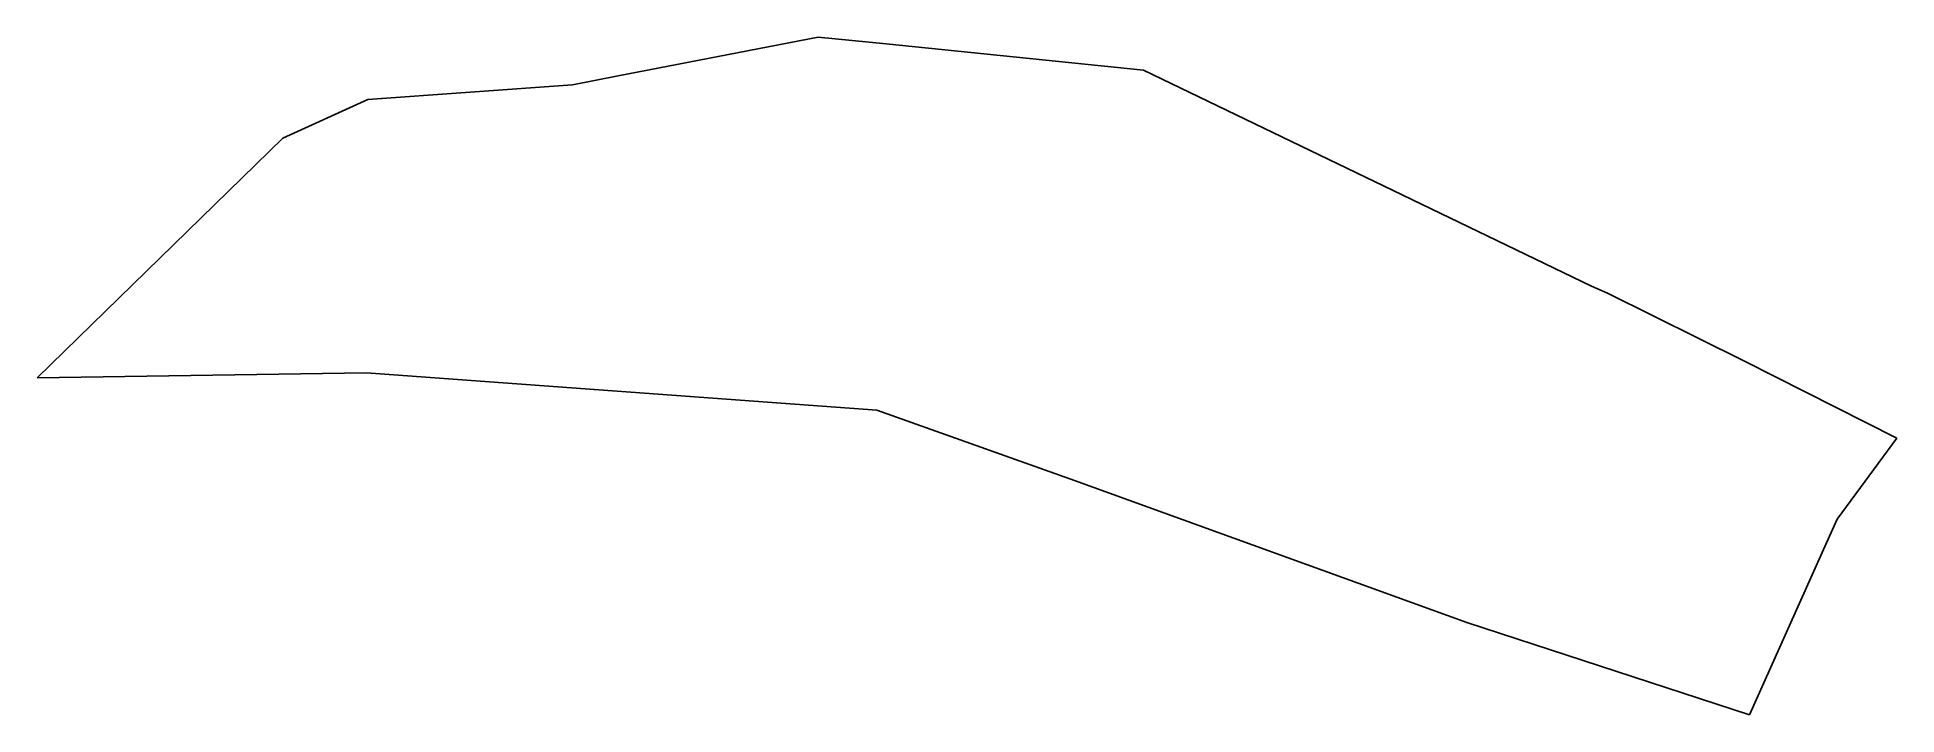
# Model space of a CAD drawing. Extents: x -80.95 to -77.11, y 46.19 to 47.59.
import ezdxf

# ---------------------------------------------------------------- set-up
doc = ezdxf.new("R2010")
doc.units = 0
doc.header["$MEASUREMENT"] = 0
doc.layers.add('GEO_', color=7, linetype='Continuous')

msp = doc.modelspace()

# ---------------------------------------------------------------- linework, layer by layer
at = {"layer": 'GEO_', "color": 7}
for p, q in [((-79.75, 47.5134), (-79.3375, 47.593)), ((-79.75, 47.5134), (-79.3375, 47.593)), ((-79.75, 47.5134), (-79.3375, 47.593)), ((-79.3375, 47.593), (-79.75, 47.5134)), ((-79.75, 47.5134), (-79.3375, 47.593)), ((-79.75, 47.5134), (-79.3375, 47.593)), ((-79.75, 47.5134), (-79.3375, 47.593)), ((-79.3375, 47.593), (-79.75, 47.5134)), ((-79.3375, 47.593), (-79.1975, 47.579)), ((-79.3375, 47.593), (-79.1975, 47.579)), ((-79.3375, 47.593), (-79.3375, 47.593)), ((-79.3375, 47.593), (-79.1975, 47.579)), ((-79.1975, 47.579), (-79.3375, 47.593)), ((-79.1975, 47.579), (-79.3375, 47.593)), ((-79.1975, 47.579), (-79.3375, 47.593)), ((-79.1975, 47.579), (-79.3375, 47.593)), ((-79.3375, 47.593), (-79.3375, 47.593)), ((-79.3375, 47.593), (-79.1975, 47.579)), ((-79.3375, 47.593), (-79.1975, 47.579)), ((-79.3375, 47.593), (-79.1975, 47.579)), ((-79.3375, 47.593), (-79.3375, 47.593)), ((-79.3375, 47.593), (-79.1975, 47.579)), ((-79.1975, 47.579), (-79.3375, 47.593)), ((-79.1975, 47.579), (-79.3375, 47.593)), ((-79.1975, 47.579), (-79.3375, 47.593)), ((-79.1975, 47.579), (-79.3375, 47.593)), ((-79.3375, 47.593), (-79.3375, 47.593)), ((-79.3375, 47.593), (-79.1975, 47.579)), ((-79.1975, 47.579), (-78.6667, 47.5248)), ((-79.1975, 47.579), (-78.6667, 47.5248)), ((-79.1975, 47.579), (-79.1975, 47.579)), ((-79.1975, 47.579), (-78.6667, 47.5248)), ((-78.6667, 47.5248), (-79.1975, 47.579)), ((-78.6667, 47.5248), (-79.1975, 47.579)), ((-78.6667, 47.5248), (-79.1975, 47.579)), ((-78.6667, 47.5248), (-79.1975, 47.579)), ((-79.1975, 47.579), (-79.1975, 47.579)), ((-79.1975, 47.579), (-78.6667, 47.5248)), ((-79.1975, 47.579), (-78.6667, 47.5248)), ((-79.1975, 47.579), (-78.6667, 47.5248)), ((-79.1975, 47.579), (-79.1975, 47.579)), ((-79.1975, 47.579), (-78.6667, 47.5248)), ((-78.6667, 47.5248), (-79.1975, 47.579)), ((-78.6667, 47.5248), (-79.1975, 47.579)), ((-78.6667, 47.5248), (-79.1975, 47.579)), ((-78.6667, 47.5248), (-79.1975, 47.579)), ((-79.1975, 47.579), (-79.1975, 47.579)), ((-79.1975, 47.579), (-78.6667, 47.5248)), ((-78.6667, 47.5248), (-78.1517, 47.2762)), ((-78.6667, 47.5248), (-78.1517, 47.2762)), ((-78.6667, 47.5248), (-78.6667, 47.5248)), ((-78.6667, 47.5248), (-78.1517, 47.2762)), ((-78.1517, 47.2762), (-78.6667, 47.5248)), ((-78.1517, 47.2762), (-78.6667, 47.5248)), ((-78.1517, 47.2762), (-78.6667, 47.5248)), ((-78.1517, 47.2762), (-78.6667, 47.5248)), ((-78.6667, 47.5248), (-78.6667, 47.5248)), ((-78.6667, 47.5248), (-78.1517, 47.2762)), ((-78.6667, 47.5248), (-78.1517, 47.2762)), ((-78.6667, 47.5248), (-78.1517, 47.2762)), ((-78.6667, 47.5248), (-78.6667, 47.5248)), ((-78.6667, 47.5248), (-78.1517, 47.2762)), ((-78.1517, 47.2762), (-78.6667, 47.5248)), ((-78.1517, 47.2762), (-78.6667, 47.5248)), ((-78.1517, 47.2762), (-78.6667, 47.5248)), ((-78.1517, 47.2762), (-78.6667, 47.5248)), ((-78.6667, 47.5248), (-78.6667, 47.5248)), ((-78.6667, 47.5248), (-78.1517, 47.2762)), ((-80.2667, 47.4642), (-79.8444, 47.4945)), ((-80.2667, 47.4642), (-79.8444, 47.4945)), ((-80.2667, 47.4642), (-79.8444, 47.4945)), ((-79.8444, 47.4945), (-80.2667, 47.4642)), ((-80.2667, 47.4642), (-79.8444, 47.4945)), ((-80.2667, 47.4642), (-79.8444, 47.4945)), ((-80.2667, 47.4642), (-79.8444, 47.4945)), ((-79.8444, 47.4945), (-80.2667, 47.4642)), ((-79.8444, 47.4945), (-79.75, 47.5134)), ((-79.8444, 47.4945), (-79.75, 47.5134)), ((-79.8444, 47.4945), (-79.75, 47.5134)), ((-79.75, 47.5134), (-79.8444, 47.4945)), ((-79.8444, 47.4945), (-79.75, 47.5134)), ((-79.8444, 47.4945), (-79.75, 47.5134)), ((-79.8444, 47.4945), (-79.75, 47.5134)), ((-79.75, 47.5134), (-79.8444, 47.4945)), ((-79.8444, 47.4945), (-79.8444, 47.4945)), ((-79.8444, 47.4945), (-79.8444, 47.4945)), ((-79.75, 47.5134), (-79.75, 47.5134)), ((-79.75, 47.5134), (-79.75, 47.5134)), ((-80.2667, 47.4642), (-80.4417, 47.3847)), ((-80.2667, 47.4642), (-80.4417, 47.3847)), ((-80.2667, 47.4642), (-80.4417, 47.3847)), ((-80.4417, 47.3847), (-80.2667, 47.4642)), ((-80.2667, 47.4642), (-80.4417, 47.3847)), ((-80.2667, 47.4642), (-80.4417, 47.3847)), ((-80.2667, 47.4642), (-80.4417, 47.3847)), ((-80.4417, 47.3847), (-80.2667, 47.4642)), ((-80.4417, 47.3847), (-80.2667, 47.4642)), ((-80.2667, 47.4642), (-80.4417, 47.3847)), ((-80.4417, 47.3847), (-80.2667, 47.4642)), ((-80.2667, 47.4642), (-80.4417, 47.3847)), ((-80.2667, 47.4642), (-80.2667, 47.4642)), ((-80.2667, 47.4642), (-80.2667, 47.4642)), ((-80.2667, 47.4642), (-80.2667, 47.4642)), ((-80.2667, 47.4642), (-80.2667, 47.4642)), ((-80.4417, 47.3847), (-80.9486, 46.8898)), ((-80.4417, 47.3847), (-80.9486, 46.8898)), ((-80.4417, 47.3847), (-80.9486, 46.8898)), ((-80.9486, 46.8898), (-80.4417, 47.3847)), ((-80.4417, 47.3847), (-80.9486, 46.8898)), ((-80.4417, 47.3847), (-80.9486, 46.8898)), ((-80.4417, 47.3847), (-80.9486, 46.8898)), ((-80.9486, 46.8898), (-80.4417, 47.3847)), ((-80.9486, 46.8898), (-80.4417, 47.3847)), ((-80.9486, 46.8898), (-80.4417, 47.3847)), ((-80.9486, 46.8898), (-80.4417, 47.3847)), ((-80.4417, 47.3847), (-80.9486, 46.8898)), ((-80.9486, 46.8898), (-80.4417, 47.3847)), ((-80.9486, 46.8898), (-80.4417, 47.3847)), ((-80.9486, 46.8898), (-80.4417, 47.3847)), ((-80.4417, 47.3847), (-80.9486, 46.8898)), ((-80.4417, 47.3847), (-80.4417, 47.3847)), ((-80.4417, 47.3847), (-80.4417, 47.3847)), ((-80.4417, 47.3847), (-80.4417, 47.3847)), ((-80.4417, 47.3847), (-80.4417, 47.3847)), ((-78.1517, 47.2762), (-77.7431, 47.0792)), ((-78.1517, 47.2762), (-77.7431, 47.0792)), ((-78.1517, 47.2762), (-78.1517, 47.2762)), ((-78.1517, 47.2762), (-77.7431, 47.0792)), ((-77.7431, 47.0792), (-78.1517, 47.2762)), ((-77.7431, 47.0792), (-78.1517, 47.2762)), ((-77.7431, 47.0792), (-78.1517, 47.2762)), ((-77.7431, 47.0792), (-78.1517, 47.2762)), ((-78.1517, 47.2762), (-78.1517, 47.2762)), ((-78.1517, 47.2762), (-77.7431, 47.0792)), ((-78.1517, 47.2762), (-77.7431, 47.0792)), ((-78.1517, 47.2762), (-77.7431, 47.0792)), ((-78.1517, 47.2762), (-78.1517, 47.2762)), ((-78.1517, 47.2762), (-77.7431, 47.0792)), ((-77.7431, 47.0792), (-78.1517, 47.2762)), ((-77.7431, 47.0792), (-78.1517, 47.2762)), ((-77.7431, 47.0792), (-78.1517, 47.2762)), ((-77.7431, 47.0792), (-78.1517, 47.2762)), ((-78.1517, 47.2762), (-78.1517, 47.2762)), ((-78.1517, 47.2762), (-77.7431, 47.0792)), ((-77.7431, 47.0792), (-77.7097, 47.0641)), ((-77.7431, 47.0792), (-77.7097, 47.0641)), ((-77.7431, 47.0792), (-77.7431, 47.0792)), ((-77.7431, 47.0792), (-77.7097, 47.0641)), ((-77.7097, 47.0641), (-77.7431, 47.0792)), ((-77.7097, 47.0641), (-77.7431, 47.0792)), ((-77.7097, 47.0641), (-77.7431, 47.0792)), ((-77.7097, 47.0641), (-77.7431, 47.0792)), ((-77.7431, 47.0792), (-77.7431, 47.0792)), ((-77.7431, 47.0792), (-77.7097, 47.0641)), ((-77.7431, 47.0792), (-77.7097, 47.0641)), ((-77.7431, 47.0792), (-77.7097, 47.0641)), ((-77.7431, 47.0792), (-77.7431, 47.0792)), ((-77.7431, 47.0792), (-77.7097, 47.0641)), ((-77.7097, 47.0641), (-77.7431, 47.0792)), ((-77.7097, 47.0641), (-77.7431, 47.0792)), ((-77.7097, 47.0641), (-77.7431, 47.0792)), ((-77.7097, 47.0641), (-77.7431, 47.0792)), ((-77.7431, 47.0792), (-77.7431, 47.0792)), ((-77.7431, 47.0792), (-77.7097, 47.0641)), ((-77.7097, 47.0641), (-77.4275, 46.924)), ((-77.7097, 47.0641), (-77.4275, 46.924)), ((-77.7097, 47.0641), (-77.7097, 47.0641)), ((-77.7097, 47.0641), (-77.4275, 46.924)), ((-77.4275, 46.924), (-77.7097, 47.0641)), ((-77.4275, 46.924), (-77.7097, 47.0641)), ((-77.4275, 46.924), (-77.7097, 47.0641)), ((-77.4275, 46.924), (-77.7097, 47.0641)), ((-77.7097, 47.0641), (-77.7097, 47.0641)), ((-77.7097, 47.0641), (-77.4275, 46.924)), ((-77.7097, 47.0641), (-77.4275, 46.924)), ((-77.7097, 47.0641), (-77.4275, 46.924)), ((-77.7097, 47.0641), (-77.7097, 47.0641)), ((-77.7097, 47.0641), (-77.4275, 46.924)), ((-77.4275, 46.924), (-77.7097, 47.0641)), ((-77.4275, 46.924), (-77.7097, 47.0641)), ((-77.4275, 46.924), (-77.7097, 47.0641)), ((-77.4275, 46.924), (-77.7097, 47.0641)), ((-77.7097, 47.0641), (-77.7097, 47.0641)), ((-77.7097, 47.0641), (-77.4275, 46.924)), ((-77.4275, 46.924), (-77.1131, 46.765)), ((-77.4275, 46.924), (-77.1131, 46.765)), ((-77.4275, 46.924), (-77.4275, 46.924)), ((-77.4275, 46.924), (-77.1131, 46.765)), ((-77.1131, 46.765), (-77.4275, 46.924)), ((-77.1131, 46.765), (-77.4275, 46.924)), ((-77.1131, 46.765), (-77.4275, 46.924)), ((-77.1131, 46.765), (-77.4275, 46.924)), ((-77.4275, 46.924), (-77.4275, 46.924)), ((-77.4275, 46.924), (-77.1131, 46.765)), ((-77.4275, 46.924), (-77.1131, 46.765)), ((-77.4275, 46.924), (-77.1131, 46.765)), ((-77.4275, 46.924), (-77.4275, 46.924)), ((-77.4275, 46.924), (-77.1131, 46.765)), ((-77.1131, 46.765), (-77.4275, 46.924)), ((-77.1131, 46.765), (-77.4275, 46.924)), ((-77.1131, 46.765), (-77.4275, 46.924)), ((-77.1131, 46.765), (-77.4275, 46.924)), ((-77.4275, 46.924), (-77.4275, 46.924)), ((-77.4275, 46.924), (-77.1131, 46.765)), ((-80.2697, 46.9003), (-80.9486, 46.8898)), ((-80.2697, 46.9003), (-80.9486, 46.8898)), ((-80.2697, 46.9003), (-80.9486, 46.8898)), ((-80.9486, 46.8898), (-80.2697, 46.9003)), ((-80.2697, 46.9003), (-80.9486, 46.8898)), ((-80.2697, 46.9003), (-80.9486, 46.8898)), ((-80.2697, 46.9003), (-80.9486, 46.8898)), ((-80.9486, 46.8898), (-80.2697, 46.9003)), ((-80.9486, 46.8898), (-80.2697, 46.9003)), ((-80.9486, 46.8898), (-80.2697, 46.9003)), ((-80.9486, 46.8898), (-80.2697, 46.9003)), ((-80.2697, 46.9003), (-80.9486, 46.8898)), ((-80.9486, 46.8898), (-80.2697, 46.9003)), ((-80.9486, 46.8898), (-80.2697, 46.9003)), ((-80.9486, 46.8898), (-80.2697, 46.9003)), ((-80.2697, 46.9003), (-80.9486, 46.8898)), ((-80.9486, 46.8898), (-80.9486, 46.8898)), ((-80.9486, 46.8898), (-80.9486, 46.8898)), ((-80.9486, 46.8898), (-80.9486, 46.8898)), ((-80.9486, 46.8898), (-80.9486, 46.8898)), ((-80.9486, 46.8898), (-80.9486, 46.8898)), ((-80.9486, 46.8898), (-80.9486, 46.8898)), ((-79.2167, 46.8229), (-80.2697, 46.9003)), ((-79.2167, 46.8229), (-80.2697, 46.9003)), ((-79.2167, 46.8229), (-80.2697, 46.9003)), ((-80.2697, 46.9003), (-80.2697, 46.9003)), ((-80.2697, 46.9003), (-79.2167, 46.8229)), ((-79.2167, 46.8229), (-80.2697, 46.9003)), ((-79.2167, 46.8229), (-80.2697, 46.9003)), ((-79.2167, 46.8229), (-80.2697, 46.9003)), ((-80.2697, 46.9003), (-80.2697, 46.9003)), ((-80.2697, 46.9003), (-79.2167, 46.8229)), ((-80.2697, 46.9003), (-79.2167, 46.8229)), ((-80.2697, 46.9003), (-79.2167, 46.8229)), ((-80.2697, 46.9003), (-80.2697, 46.9003)), ((-80.2697, 46.9003), (-79.2167, 46.8229)), ((-79.2167, 46.8229), (-80.2697, 46.9003)), ((-80.2697, 46.9003), (-79.2167, 46.8229)), ((-80.2697, 46.9003), (-79.2167, 46.8229)), ((-80.2697, 46.9003), (-80.2697, 46.9003)), ((-80.2697, 46.9003), (-79.2167, 46.8229)), ((-79.2167, 46.8229), (-80.2697, 46.9003)), ((-78.8094, 46.6779), (-79.2167, 46.8229)), ((-78.8094, 46.6779), (-79.2167, 46.8229)), ((-78.8094, 46.6779), (-79.2167, 46.8229)), ((-79.2167, 46.8229), (-79.2167, 46.8229)), ((-79.2167, 46.8229), (-78.8094, 46.6779)), ((-78.8094, 46.6779), (-79.2167, 46.8229)), ((-78.8094, 46.6779), (-79.2167, 46.8229)), ((-78.8094, 46.6779), (-79.2167, 46.8229)), ((-79.2167, 46.8229), (-79.2167, 46.8229)), ((-79.2167, 46.8229), (-78.8094, 46.6779)), ((-79.2167, 46.8229), (-78.8094, 46.6779)), ((-79.2167, 46.8229), (-78.8094, 46.6779)), ((-79.2167, 46.8229), (-79.2167, 46.8229)), ((-79.2167, 46.8229), (-78.8094, 46.6779)), ((-78.8094, 46.6779), (-79.2167, 46.8229)), ((-79.2167, 46.8229), (-78.8094, 46.6779)), ((-79.2167, 46.8229), (-78.8094, 46.6779)), ((-79.2167, 46.8229), (-79.2167, 46.8229)), ((-79.2167, 46.8229), (-78.8094, 46.6779)), ((-78.8094, 46.6779), (-79.2167, 46.8229)), ((-77.1131, 46.765), (-77.2361, 46.5977)), ((-77.1131, 46.765), (-77.2361, 46.5977)), ((-77.1131, 46.765), (-77.2361, 46.5977)), ((-77.2361, 46.5977), (-77.1131, 46.765)), ((-77.1131, 46.765), (-77.2361, 46.5977)), ((-77.1131, 46.765), (-77.2361, 46.5977)), ((-77.1131, 46.765), (-77.2361, 46.5977)), ((-77.2361, 46.5977), (-77.1131, 46.765)), ((-77.1131, 46.765), (-77.1131, 46.765)), ((-77.1131, 46.765), (-77.1131, 46.765)), ((-77.1131, 46.765), (-77.1131, 46.765)), ((-77.1131, 46.765), (-77.1131, 46.765)), ((-78, 46.3843), (-78.8094, 46.6779)), ((-78, 46.3843), (-78.8094, 46.6779)), ((-78, 46.3843), (-78.8094, 46.6779)), ((-78.8094, 46.6779), (-78.8094, 46.6779)), ((-78.8094, 46.6779), (-78, 46.3843)), ((-78, 46.3843), (-78.8094, 46.6779)), ((-78, 46.3843), (-78.8094, 46.6779)), ((-78, 46.3843), (-78.8094, 46.6779)), ((-78.8094, 46.6779), (-78.8094, 46.6779)), ((-78.8094, 46.6779), (-78, 46.3843)), ((-78.8094, 46.6779), (-78, 46.3843)), ((-78.8094, 46.6779), (-78, 46.3843)), ((-78.8094, 46.6779), (-78.8094, 46.6779)), ((-78.8094, 46.6779), (-78, 46.3843)), ((-78, 46.3843), (-78.8094, 46.6779)), ((-78.8094, 46.6779), (-78, 46.3843)), ((-78.8094, 46.6779), (-78, 46.3843)), ((-78.8094, 46.6779), (-78.8094, 46.6779)), ((-78.8094, 46.6779), (-78, 46.3843)), ((-78, 46.3843), (-78.8094, 46.6779)), ((-77.2361, 46.5977), (-77.2583, 46.549)), ((-77.2361, 46.5977), (-77.2583, 46.549)), ((-77.2361, 46.5977), (-77.2583, 46.549)), ((-77.2583, 46.549), (-77.2361, 46.5977)), ((-77.2361, 46.5977), (-77.2583, 46.549)), ((-77.2361, 46.5977), (-77.2583, 46.549)), ((-77.2361, 46.5977), (-77.2583, 46.549)), ((-77.2583, 46.549), (-77.2361, 46.5977)), ((-77.2361, 46.5977), (-77.2361, 46.5977)), ((-77.2361, 46.5977), (-77.2361, 46.5977)), ((-77.2583, 46.549), (-77.4167, 46.1938)), ((-77.2583, 46.549), (-77.4167, 46.1938)), ((-77.2583, 46.549), (-77.4167, 46.1938)), ((-77.4167, 46.1938), (-77.2583, 46.549)), ((-77.2583, 46.549), (-77.4167, 46.1938)), ((-77.2583, 46.549), (-77.4167, 46.1938)), ((-77.2583, 46.549), (-77.4167, 46.1938)), ((-77.4167, 46.1938), (-77.2583, 46.549)), ((-77.2583, 46.549), (-77.2583, 46.549)), ((-77.2583, 46.549), (-77.2583, 46.549)), ((-77.4167, 46.1938), (-78, 46.3843)), ((-77.4167, 46.1938), (-78, 46.3843)), ((-77.4167, 46.1938), (-78, 46.3843)), ((-78, 46.3843), (-78, 46.3843)), ((-78, 46.3843), (-77.4167, 46.1938)), ((-77.4167, 46.1938), (-78, 46.3843)), ((-77.4167, 46.1938), (-78, 46.3843)), ((-77.4167, 46.1938), (-78, 46.3843)), ((-78, 46.3843), (-78, 46.3843)), ((-78, 46.3843), (-77.4167, 46.1938)), ((-78, 46.3843), (-77.4167, 46.1938)), ((-78, 46.3843), (-77.4167, 46.1938)), ((-78, 46.3843), (-78, 46.3843)), ((-78, 46.3843), (-77.4167, 46.1938)), ((-77.4167, 46.1938), (-78, 46.3843)), ((-78, 46.3843), (-77.4167, 46.1938)), ((-78, 46.3843), (-77.4167, 46.1938)), ((-78, 46.3843), (-78, 46.3843)), ((-78, 46.3843), (-77.4167, 46.1938)), ((-77.4167, 46.1938), (-78, 46.3843)), ((-77.4167, 46.1938), (-77.4167, 46.1938)), ((-77.4167, 46.1938), (-77.4167, 46.1938)), ((-77.4167, 46.1938), (-77.4167, 46.1938)), ((-77.4167, 46.1938), (-77.4167, 46.1938))]:
    msp.add_line(p, q, dxfattribs=at)

doc.saveas('drawing.dxf')
